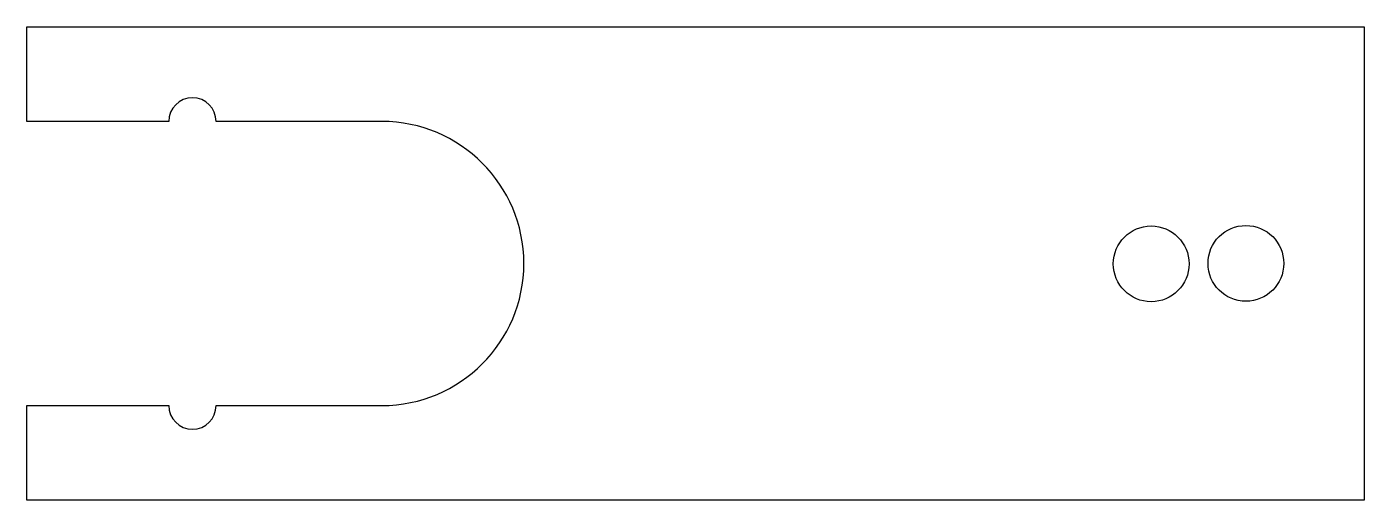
# Model space of a CAD drawing. Header units: millimetres. Extents: x -15 to 41.5, y -10 to 10.
import ezdxf

# ---------------------------------------------------------------- set-up
doc = ezdxf.new("R2010")
doc.units = ezdxf.units.MM
doc.layers.get('0').update_dxf_attribs({"linetype": 'CONTINUOUS'})

msp = doc.modelspace()

# ---------------------------------------------------------------- linework, layer by layer
msp.add_lwpolyline([(-7, -6), (0, -6, 1), (0, 6), (-7, 6, 1), (-9, 6), (-15, 6), (-15, 10), (41.5, 10), (41.5, -10), (-15, -10), (-15, -6), (-9, -6, 1)], format="xyb", close=True)
for centre in [(32.5, -0.015), (36.5, 0.004)]:
    msp.add_circle(centre, 1.6)

doc.saveas('drawing.dxf')
